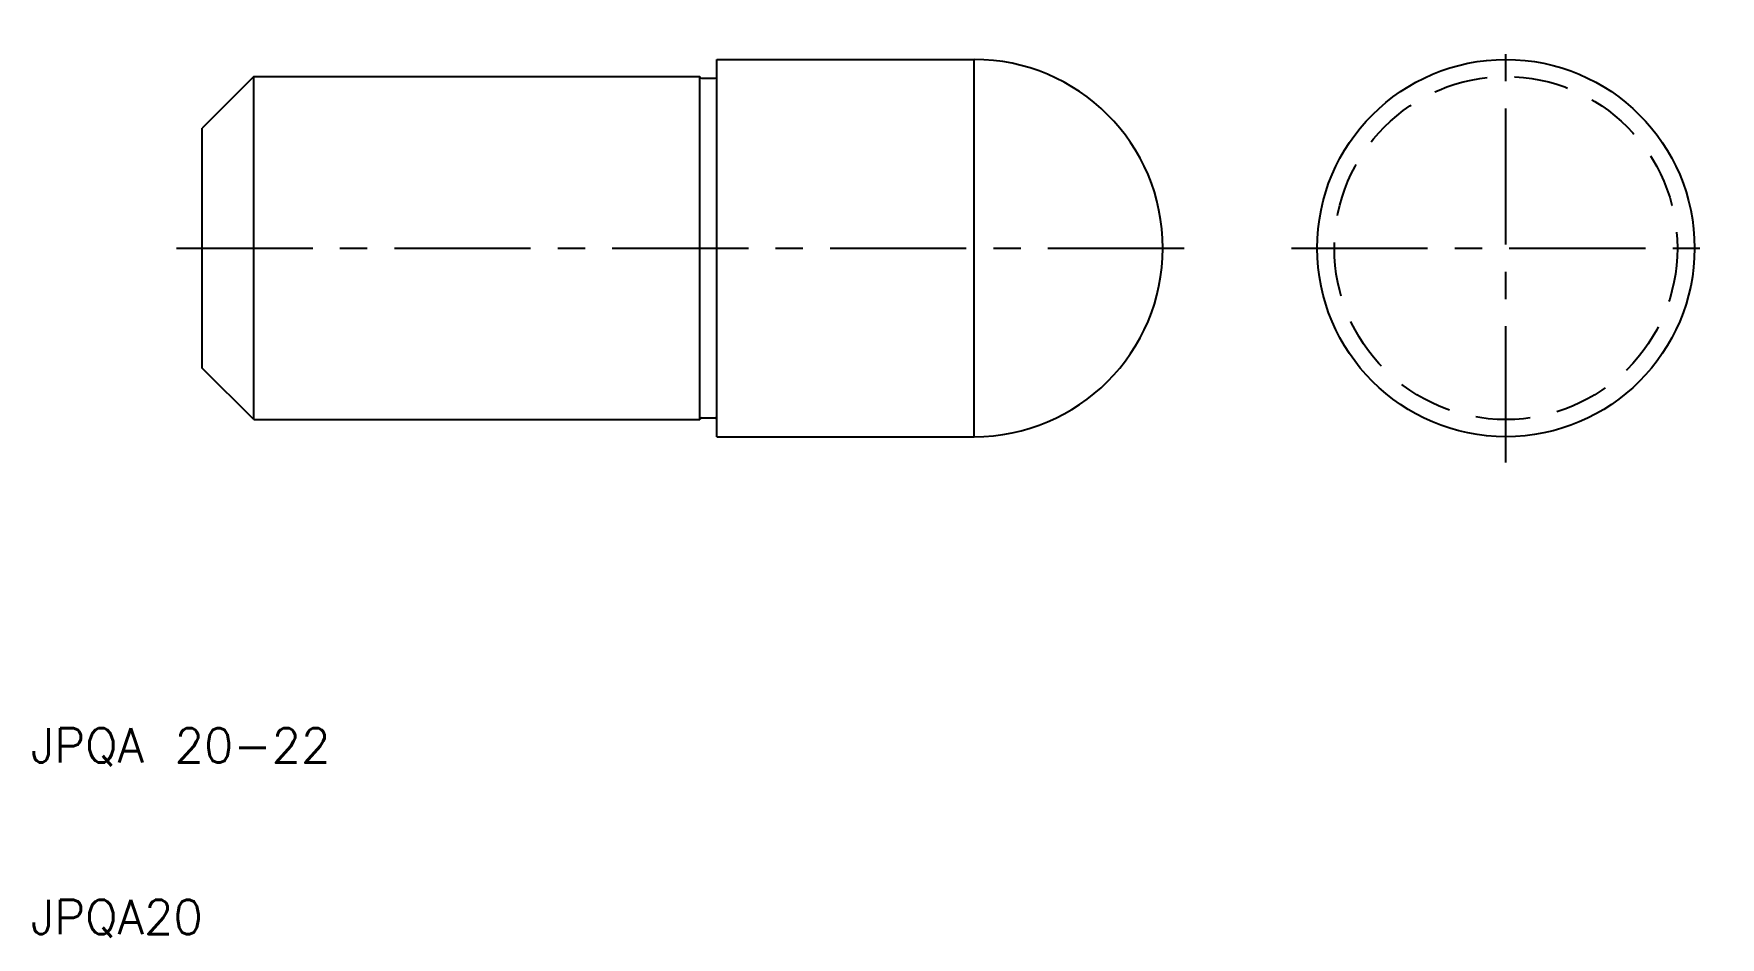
# Model space of a CAD drawing. Extents: x 10.2 to 108.5, y 9.8 to 62.5.
import ezdxf

# ---------------------------------------------------------------- set-up
doc = ezdxf.new("R2010")
doc.units = 0
doc.header["$LTSCALE"] = 0.25
doc.linetypes.add('CENTER', pattern=[50.8, 31.75, -6.35, 6.35, -6.35])
doc.linetypes.add('DASHED', pattern=[19.05, 12.7, -6.35])
doc.layers.get('0').update_dxf_attribs({"linetype": 'CONTINUOUS'})
doc.layers.add('CENTER', color=1, linetype='CENTER')
doc.styles.get("Standard").update_dxf_attribs({"font": 'txt.shx', "bigfont": 'extfont.shx'})

msp = doc.modelspace()

# ---------------------------------------------------------------- linework, layer by layer
for p, q in [((50, 61), (65, 61)), ((50, 60), (50, 61)), ((65, 39), (65, 61)), ((23, 60), (20, 57)), ((23, 40), (23, 60)), ((23, 40), (23, 60)), ((23, 60), (49, 60)), ((49, 40), (49, 60)), ((50, 40), (50, 60)), ((49.1, 59.9), (49.9, 59.9)), ((20, 43), (20, 57)), ((23, 40), (20, 43)), ((23, 40), (49, 40)), ((49.1, 40.1), (49.9, 40.1)), ((50, 39), (50, 40)), ((50, 39), (65, 39))]:
    msp.add_line(p, q)
msp.add_circle((96, 50), 11)
at = {"color": 3, "linetype": 'DASHED'}
msp.add_circle((96, 50), 10, dxfattribs=at)
for centre, radius, start, end in [((65, 50), 11, 270, 90), ((49.1, 60), 0.1, 180, 270), ((49.9, 60), 0.1, 270, 0), ((49.1, 40), 0.1, 90, 180), ((49.9, 40), 0.1, 0, 90)]:
    msp.add_arc(centre, radius, start, end)
at = {"layer": 'CENTER', "color": 1, "linetype": 'CENTER'}
for p, q in [((96, 37.5), (96, 62.5)), ((18.5, 50), (77.5, 50)), ((83.5, 50), (108.5, 50))]:
    msp.add_line(p, q, dxfattribs=at)

# ---------------------------------------------------------------- texts
for s, p in [('JPQA 20-22', (10, 20)), ('JPQA20', (10, 10))]:
    msp.add_text(s, height=2).set_placement(p)

doc.saveas('drawing.dxf')
